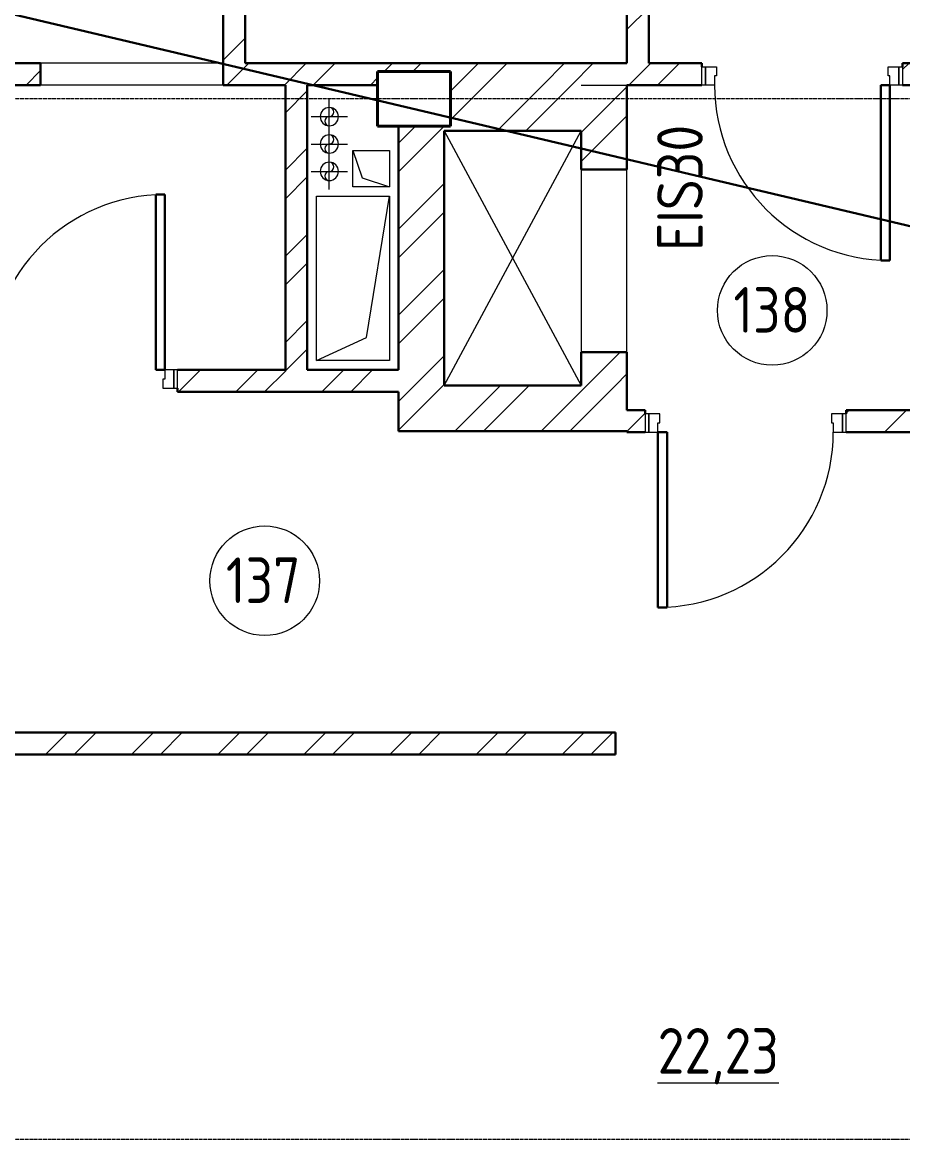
# Model space of a CAD drawing. Header units: millimetres. Extents: x -695119 to 412940, y -249585 to 622758.
# Drawn here: x -89951 to -85131, y 553760 to 559878 of the extents above; entities that cross this region are included whole.
import ezdxf

# ---------------------------------------------------------------- set-up
doc = ezdxf.new("R2010")
doc.units = ezdxf.units.MM
for name, pattern in [('ADSK_Линия сетки', [25, 20, -2.5, 0, -2.5]), ('ADSK_Штриховая_ш2 п1_5', [4.5, 3, -1.5]), ('Сверху', [3.96875, 2.38125, -1.5875])]:
    doc.linetypes.add(name, pattern=pattern)
for name, color, linetype, lineweight in [('_Схема', 5, 'Continuous', 30), ('Двери', 8, 'Continuous', 9), ('Каркас_Импост', 8, 'Continuous', 9), ('Марки помещений', 8, 'Continuous', 20), ('Монтажный зазор', 8, 'Continuous', 9), ('Несущие колонны', 252, 'Continuous', 18), ('Оси', 252, 'Continuous', 9), ('Панель', 252, 'Continuous', 30), ('Перекрытия', 7, 'Continuous', 18), ('Проем', 7, 'ADSK_Штриховая_ш2 п1_5', 9), ('Средние линии', 8, 'Continuous', 30), ('Стены разрез', 7, 'Continuous', 30), ('Стены штриховка', 7, 'Continuous', 9), ('Текстовые примечания', 7, 'Continuous', 9), ('Тонкие линии', 7, 'Continuous', 18), ('Элементы узлов', 8, 'Continuous', 18)]:
    doc.layers.add(name, color=color, linetype=linetype, lineweight=lineweight)
doc.layers.add('Стены', color=194, linetype='Continuous')
doc.styles.add('GOST Common_2', font='', dxfattribs={"width": 0.9, "height": 250})
doc.styles.get('GOST Common_2').set_extended_font_data('GOST type B')
pattern_1 = [(45, (-109179.56, 538399.8), (-235.7317, 235.7317), []), (45, (-109022.4, 538399.8), (-235.7317, 235.7317), [])]

# ---------------------------------------------------------------- blocks, each defined once
blk = doc.blocks.new('AC_Дверь_Однопольная_Деревянная - Ш_Кухня_1100х2200h Л-3006702-План 1 этажа смеж')
at = {"layer": 'Каркас_Импост'}
for p, q in [((-480, 60), (-530, 60)), ((-530, 60), (-530, -40)), ((-480, 10), (-480, 60)), ((-470, 10), (-480, 10)), ((-470, -40), (-470, 10)), ((480, 10), (470, 10)), ((470, 10), (470, -40)), ((530, 60), (480, 60)), ((480, 60), (480, 10)), ((530, -40), (530, 60)), ((-530, -40), (-470, -40)), ((470, -40), (530, -40))]:
    blk.add_line(p, q, dxfattribs=at)
at = {"layer": 'Монтажный зазор'}
for p, q in [((-530, 60), (-550, 60)), ((-550, 60), (-550, -40)), ((-530, -40), (-530, 60)), ((550, 60), (530, 60)), ((530, 60), (530, -40)), ((550, -40), (550, 60)), ((-550, -40), (-530, -40)), ((530, -40), (550, -40))]:
    blk.add_line(p, q, dxfattribs=at)
at = {"layer": 'Панель'}
for p, q in [((480, 1020), (430, 1020)), ((430, 1020), (430, 60)), ((480, 60), (480, 1020)), ((430, 60), (480, 60))]:
    blk.add_line(p, q, dxfattribs=at)
at = {"layer": 'Панель', "lineweight": 9}
blk.add_arc((480, 60), 960, 90, 180, dxfattribs=at)
blk = doc.blocks.new('AC_Дверь_Однопольная_Деревянная - Ш_Кухня_1100х2200h-1557482-План 1 этажа смеж')
at = {"layer": 'Каркас_Импост'}
for p, q in [((-530, 60), (-480, 60)), ((-530, -40), (-530, 60)), ((-480, 60), (-480, 10)), ((-480, 10), (-470, 10)), ((-470, 10), (-470, -40)), ((470, 10), (480, 10)), ((470, -40), (470, 10)), ((480, 60), (530, 60)), ((480, 10), (480, 60)), ((530, 60), (530, -40)), ((-470, -40), (-530, -40)), ((530, -40), (470, -40))]:
    blk.add_line(p, q, dxfattribs=at)
at = {"layer": 'Монтажный зазор'}
for p, q in [((-550, 60), (-530, 60)), ((-550, -40), (-550, 60)), ((-530, 60), (-530, -40)), ((530, 60), (550, 60)), ((530, -40), (530, 60)), ((550, 60), (550, -40)), ((-530, -40), (-550, -40)), ((550, -40), (530, -40))]:
    blk.add_line(p, q, dxfattribs=at)
at = {"layer": 'Панель'}
for p, q in [((-480, 1020), (-430, 1020)), ((-480, 60), (-480, 1020)), ((-430, 1020), (-430, 60)), ((-430, 60), (-480, 60))]:
    blk.add_line(p, q, dxfattribs=at)
at = {"layer": 'Панель', "lineweight": 9}
blk.add_arc((-480, 60), 960, 0, 90, dxfattribs=at)
blk = doc.blocks.new('ADSK_Дверь_Проем - ADSK_Дверь_Проем-3135931-План 1 этажа смеж')
at = {"layer": 'Проем'}
for p, q in [((-500, 60), (500, 60)), ((-500, -60), (500, -60))]:
    blk.add_line(p, q, dxfattribs=at)
blk = doc.blocks.new('ADSK_КолоннаЖБ_Прямоугольная1 - 300x400-V63-План 1 этажа смеж')
at = {"layer": 'Несущие колонны', "lineweight": 40}
for p, q in [((-200, 150), (200, 150)), ((-200, -150), (-200, 150)), ((200, 150), (200, -150)), ((200, -150), (-200, -150))]:
    blk.add_line(p, q, dxfattribs=at)
blk = doc.blocks.new('Дверь-Проем - 1000x 1060 мм-3565589-План 1 этажа смеж')
at = {"layer": 'Средние линии'}
for p, q in [((-508.2, 125), (-508.2, -125)), ((491.8, -125), (491.8, 125))]:
    blk.add_line(p, q, dxfattribs=at)
at = {"layer": 'Элементы узлов', "linetype": 'Сверху', "lineweight": 9}
for p, q in [((491.8, 125), (-508.2, 125)), ((-508.2, -125), (491.8, -125))]:
    blk.add_line(p, q, dxfattribs=at)
blk = doc.blocks.new('ADSK_Марка_Помещение_ОдноЗначение_Номер - Номер-462100-План 1 этажа смеж')
at = {"layer": 'Марки помещений'}
blk.add_circle((0, 0), 3, dxfattribs=at)

msp = doc.modelspace()

# ---------------------------------------------------------------- hatches: boundary and pattern name
at = {"layer": 'Стены разрез', "lineweight": 9}
h = msp.add_hatch(dxfattribs=at)
h.set_pattern_fill('FP_1', color=256, style=0, pattern_type=2)
h.set_pattern_definition(pattern_1)
h.paths.add_polyline_path([(-88730.535, 559655.058), (-88730.535, 563855.332), (-88850.535, 563855.332), (-88850.535, 559655.058)])
h = msp.add_hatch(dxfattribs=at)
h.set_pattern_fill('FP_1', color=256, style=0, pattern_type=2)
h.set_pattern_definition(pattern_1)
h.paths.add_polyline_path([(-86520.535, 559535.058), (-86520.535, 561205.058), (-86640.535, 561205.058), (-86640.535, 559535.058)])
h = msp.add_hatch(dxfattribs=at)
h.set_pattern_fill('FP_1', color=256, style=0, pattern_type=2)
h.set_pattern_definition(pattern_1)
h.paths.add_polyline_path([(-89850.535, 559535.058), (-89850.535, 559655.058), (-90530.535, 559655.058), (-90530.535, 559650.058), (-90630.535, 559650.058), (-90630.535, 559535.058), (-90510.535, 559535.058)])
h = msp.add_hatch(dxfattribs=at)
h.set_pattern_fill('FP_1', color=256, style=0, pattern_type=2)
h.set_pattern_definition(pattern_1)
h.paths.add_polyline_path([(-88510.362, 559535.058), (-88005.535, 559535.058), (-88005.535, 559610.058), (-87605.535, 559610.058), (-87605.535, 559535.058), (-86640.535, 559535.058), (-86640.535, 559655.058), (-88850.535, 559655.058), (-88850.535, 559535.058), (-88576.278, 559535.058)])
h = msp.add_hatch(dxfattribs=at)
h.set_pattern_fill('FP_1', color=256, style=0, pattern_type=2)
h.set_pattern_definition(pattern_1)
h.paths.add_polyline_path([(-85130.535, 559535.058), (-84810.535, 559535.058), (-84810.535, 559655.058), (-85130.535, 559655.058), (-85130.535, 559631.818)])
h.paths.add_polyline_path([(-86423.634, 559535.058), (-86230.535, 559535.058), (-86230.535, 559655.058), (-86520.535, 559655.058), (-86520.535, 559535.058)])
h = msp.add_hatch(dxfattribs=at)
h.set_pattern_fill('FP_1', color=256, style=0, pattern_type=2)
h.set_pattern_definition(pattern_1)
h.paths.add_polyline_path([(-88390.362, 557975.058), (-88390.362, 559535.058), (-88510.362, 559535.058), (-88510.362, 557975.058)])
h = msp.add_hatch(dxfattribs=at)
h.set_pattern_fill('FP_1', color=256, style=0, pattern_type=2)
h.set_pattern_definition(pattern_1)
h.paths.add_polyline_path([(-86890.535, 559285.058), (-86890.535, 559535.058), (-87605.535, 559535.058), (-87605.535, 559310.058), (-87640.535, 559310.058), (-87640.535, 559285.058)])
h = msp.add_hatch(dxfattribs=at)
h.set_pattern_fill('FP_1', color=256, style=0, pattern_type=2)
h.set_pattern_definition(pattern_1)
h.paths.add_polyline_path([(-86890.535, 557890.058), (-86640.535, 557890.058), (-86640.535, 558072.922), (-86890.535, 558072.922)])
h.paths.add_polyline_path([(-86890.535, 559072.922), (-86640.535, 559072.922), (-86640.535, 559535.058), (-86890.535, 559535.058), (-86890.535, 559285.058)])
h = msp.add_hatch(dxfattribs=at)
h.set_pattern_fill('FP_1', color=256, style=0, pattern_type=2)
h.set_pattern_definition(pattern_1)
h.paths.add_polyline_path([(-87890.535, 557890.058), (-87640.535, 557890.058), (-87640.535, 559310.058), (-87890.535, 559310.058), (-87890.535, 557975.058)])
h = msp.add_hatch(dxfattribs=at)
h.set_pattern_fill('FP_1', color=256, style=0, pattern_type=2)
h.set_pattern_definition(pattern_1)
h.paths.add_polyline_path([(-90510.535, 557855.058), (-90200.535, 557855.058), (-90200.535, 557975.058), (-90510.535, 557975.058), (-90510.535, 557875.058)])
h.paths.add_polyline_path([(-88510.362, 557855.058), (-88510.362, 557975.058), (-89100.535, 557975.058), (-89100.535, 557855.058)])
h = msp.add_hatch(dxfattribs=at)
h.set_pattern_fill('FP_1', color=256, style=0, pattern_type=2)
h.set_pattern_definition(pattern_1)
h.paths.add_polyline_path([(-88510.362, 557855.058), (-87890.535, 557855.058), (-87890.535, 557975.058), (-88510.362, 557975.058)])
h = msp.add_hatch(dxfattribs=at)
h.set_pattern_fill('FP_1', color=256, style=0, pattern_type=2)
h.set_pattern_definition(pattern_1)
h.paths.add_polyline_path([(-86640.535, 557640.058), (-86640.535, 557890.058), (-87890.535, 557890.058), (-87890.535, 557640.058), (-87858.73, 557640.058)])
h = msp.add_hatch(dxfattribs=at)
h.set_pattern_fill('FP_1', color=256, style=0, pattern_type=2)
h.set_pattern_definition(pattern_1)
h.paths.add_polyline_path([(-84988.538, 557635.054), (-84810.535, 557635.054), (-84810.535, 557755.054), (-85440.535, 557755.054), (-85440.535, 557635.054)])
h.paths.add_polyline_path([(-86540.535, 557635.054), (-86540.535, 557755.054), (-86640.535, 557755.054), (-86640.535, 557635.054)])
h = msp.add_hatch(dxfattribs=at)
h.set_pattern_fill('FP_1', color=256, style=0, pattern_type=2)
h.set_pattern_definition(pattern_1)
h.paths.add_polyline_path([(-87858.73, 555870.058), (-86703.124, 555870.058), (-86703.124, 555990.058), (-90510.535, 555990.058), (-90510.535, 555870.058)])

# ---------------------------------------------------------------- linework, layer by layer
at = {"lineweight": 18}
for p, q in [((-88269.75, 559262.232), (-88269.75, 559462.232)), ((-88369.75, 559362.232), (-88169.75, 559362.232)), ((-88269.75, 559112.232), (-88269.75, 559312.232)), ((-88369.75, 559212.232), (-88169.75, 559212.232)), ((-88269.75, 558962.232), (-88269.75, 559162.232)), ((-88140.362, 558976.958), (-88140.362, 559176.958)), ((-88140.362, 559176.958), (-87940.362, 559176.958)), ((-88140.362, 559176.958), (-88090.362, 559026.958)), ((-87940.362, 559176.958), (-87940.362, 558976.958)), ((-88369.75, 559062.232), (-88169.75, 559062.232)), ((-88090.362, 559026.958), (-87940.362, 558976.958)), ((-88340.362, 558926.958), (-87940.362, 558926.958)), ((-88340.362, 558026.958), (-88340.362, 558926.958)), ((-87940.362, 558976.958), (-88140.362, 558976.958)), ((-88065.362, 558151.958), (-87940.362, 558926.958)), ((-87940.362, 558926.958), (-87940.362, 558026.958)), ((-88340.362, 558026.958), (-88065.362, 558151.958)), ((-87940.362, 558026.958), (-88340.362, 558026.958))]:
    msp.add_line(p, q, dxfattribs=at)
for centre, radius, start, end in [((-88269.75, 559362.232), 50, 0, 180), ((-88269.75, 559387.232), 25, 270, 90), ((-88269.75, 559362.232), 50, 180, 0), ((-88269.75, 559337.232), 25, 90, 270), ((-88269.75, 559212.232), 50, 0, 180), ((-88269.75, 559237.232), 25, 270, 90), ((-88269.75, 559212.232), 50, 180, 0), ((-88269.75, 559187.232), 25, 90, 270), ((-88269.75, 559062.232), 50, 0, 180), ((-88269.75, 559087.232), 25, 270, 90), ((-88269.75, 559062.232), 50, 180, 0), ((-88269.75, 559037.232), 25, 90, 270)]:
    msp.add_arc(centre, radius, start, end, dxfattribs=at)
at = {"layer": '_Схема', "color": 5}
msp.add_line((-356137.271, 622757.974), (189125.193, 494018.926), dxfattribs=at)
at = {"layer": 'Несущие колонны'}
for p, q in [((-87605.535, 559610.058), (-88005.535, 559610.058)), ((-88005.535, 559610.058), (-88005.535, 559535.058)), ((-87605.535, 559535.058), (-87605.535, 559610.058)), ((-87605.535, 559310.058), (-87605.535, 559535.058)), ((-87890.535, 559310.058), (-87640.535, 559310.058)), ((-87640.535, 559310.058), (-87605.535, 559310.058))]:
    msp.add_line(p, q, dxfattribs=at)
at = {"layer": 'Несущие колонны', "lineweight": 40}
for p, q in [((-88005.535, 559535.058), (-88005.535, 559310.058)), ((-88005.535, 559310.058), (-87890.535, 559310.058))]:
    msp.add_line(p, q, dxfattribs=at)
at = {"layer": 'Оси', "linetype": 'ADSK_Линия сетки'}
for p, q in [((-72648.241, 559460.058), (-149587.813, 559460.058)), ((-72648.241, 553760.058), (-149587.813, 553760.058))]:
    msp.add_line(p, q, dxfattribs=at)
at = {"layer": 'Перекрытия', "color": 49, "true_color": 0x464646}
for p, q in [((-88140.362, 559176.958), (-87940.362, 559176.958)), ((-88140.362, 558976.958), (-88140.362, 559176.958)), ((-87940.362, 559176.958), (-87940.362, 558976.958)), ((-88340.362, 558026.958), (-88340.362, 558926.958)), ((-88340.362, 558926.958), (-87940.362, 558926.958)), ((-87940.362, 558976.958), (-88140.362, 558976.958)), ((-87940.362, 558926.958), (-87940.362, 558026.958)), ((-87940.362, 558026.958), (-88340.362, 558026.958))]:
    msp.add_line(p, q, dxfattribs=at)
for centre, start, end in [((-88269.75, 559362.232), 0, 180), ((-88269.75, 559362.232), 180, 0), ((-88269.75, 559212.232), 0, 180), ((-88269.75, 559212.232), 180, 0), ((-88269.75, 559062.232), 0, 180), ((-88269.75, 559062.232), 180, 0)]:
    msp.add_arc(centre, 50, start, end, dxfattribs=at)
at = {"layer": 'Стены'}
for p, q in [((-88005.535, 559535.058), (-88005.535, 559610.058)), ((-88005.535, 559610.058), (-87605.535, 559610.058)), ((-87605.535, 559610.058), (-87605.535, 559310.058)), ((-87605.535, 559310.058), (-87890.535, 559310.058))]:
    msp.add_line(p, q, dxfattribs=at)
at = {"layer": 'Стены разрез'}
for p, q in [((-88850.535, 563855.332), (-88850.535, 559535.058)), ((-88730.535, 559655.058), (-88730.535, 562215.058)), ((-86640.535, 561325.058), (-86640.535, 559655.058)), ((-86520.535, 559655.058), (-86520.535, 561205.058)), ((-89850.535, 559655.058), (-90530.535, 559655.058)), ((-89850.535, 559535.058), (-89850.535, 559655.058)), ((-86640.535, 559655.058), (-88730.535, 559655.058)), ((-86230.535, 559655.058), (-86520.535, 559655.058)), ((-86230.535, 559635.058), (-86230.535, 559655.058)), ((-85130.535, 559655.058), (-85130.535, 559635.058)), ((-85130.535, 559655.058), (-81915.535, 559655.058)), ((-89850.535, 559535.058), (-90510.535, 559535.058)), ((-88850.535, 559535.058), (-88510.362, 559535.058)), ((-88510.362, 559535.058), (-88510.362, 557975.058)), ((-88390.362, 557975.058), (-88390.362, 559535.058)), ((-88390.362, 559535.058), (-88005.535, 559535.058)), ((-86640.535, 559535.058), (-86230.535, 559535.058)), ((-86640.535, 559072.922), (-86640.535, 559535.058)), ((-85130.535, 559535.058), (-84810.535, 559535.058)), ((-87890.535, 559310.058), (-87890.535, 557975.058)), ((-87640.535, 559285.058), (-86890.535, 559285.058)), ((-87640.535, 557890.058), (-87640.535, 559285.058)), ((-86890.535, 559285.058), (-86890.535, 559072.922)), ((-86890.535, 558072.922), (-86890.535, 557890.058)), ((-86640.535, 557755.054), (-86640.535, 558072.922)), ((-88510.362, 557975.058), (-89100.535, 557975.058)), ((-87890.535, 557975.058), (-88390.362, 557975.058)), ((-86890.535, 557890.058), (-87640.535, 557890.058)), ((-89100.535, 557875.058), (-89100.535, 557855.058)), ((-89100.535, 557855.058), (-87890.535, 557855.058)), ((-87890.535, 557855.058), (-87890.535, 557640.058)), ((-86540.535, 557755.054), (-86640.535, 557755.054)), ((-86540.535, 557735.054), (-86540.535, 557755.054)), ((-84810.535, 557755.054), (-85440.535, 557755.054)), ((-85440.535, 557755.054), (-85440.535, 557735.054)), ((-87890.535, 557640.058), (-86640.535, 557640.058)), ((-86640.535, 557640.058), (-86640.535, 557635.054)), ((-86640.535, 557635.054), (-86540.535, 557635.054)), ((-85440.535, 557635.054), (-84810.535, 557635.054)), ((-86703.124, 555990.058), (-90510.535, 555990.058)), ((-86703.124, 555870.058), (-86703.124, 555990.058)), ((-90510.535, 555870.058), (-86703.124, 555870.058))]:
    msp.add_line(p, q, dxfattribs=at)
at = {"layer": 'Стены штриховка'}
msp.add_line((-86890.535, 559535.058), (-86640.535, 559535.058), dxfattribs=at)
at = {"layer": 'Тонкие линии'}
for p, q in [((-87640.535, 559285.058), (-86890.535, 557890.058)), ((-87640.535, 557890.058), (-86890.535, 559285.058)), ((-86890.535, 559285.058), (-86890.535, 557890.058))]:
    msp.add_line(p, q, dxfattribs=at)

# ---------------------------------------------------------------- block references
at = {"layer": 'Двери'}
for name, p, rotation in [('ADSK_Дверь_Проем - ADSK_Дверь_Проем-3135931-План 1 этажа смеж', (-89350.535, 559595.058), 180), ('AC_Дверь_Однопольная_Деревянная - Ш_Кухня_1100х2200h-1557482-План 1 этажа смеж', (-85680.535, 559595.058), 180), ('Дверь-Проем - 1000x 1060 мм-3565589-План 1 этажа смеж', (-86765.535, 558564.733), 269.9999999999998), ('AC_Дверь_Однопольная_Деревянная - Ш_Кухня_1100х2200h Л-3006702-План 1 этажа смеж', (-85990.535, 557695.054), 180)]:
    msp.add_blockref(name, p, dxfattribs=dict(at, rotation=rotation))
msp.add_blockref('AC_Дверь_Однопольная_Деревянная - Ш_Кухня_1100х2200h Л-3006702-План 1 этажа смеж', (-89650.535, 557915.058), dxfattribs=at)
at = {"layer": 'Марки помещений', "xscale": 99.99999999999993, "yscale": 99.99999999999993, "zscale": 99.99999999999993}
for p in [(-85844.776, 558301.187), (-88623.66, 556820.587)]:
    msp.add_blockref('ADSK_Марка_Помещение_ОдноЗначение_Номер - Номер-462100-План 1 этажа смеж', p, dxfattribs=at)
at = {"layer": 'Несущие колонны', "lineweight": 40}
msp.add_blockref('ADSK_КолоннаЖБ_Прямоугольная1 - 300x400-V63-План 1 этажа смеж', (-87805.535, 559460.058), dxfattribs=at)

# ---------------------------------------------------------------- texts
at = {"layer": 'Марки помещений', "lineweight": 9, "char_height": 250, "attachment_point": 1, "style": 'GOST Common_2'}
for s, insert, width in [('138', (-86057.183, 558428.912), 526.70869), ('137', (-88836.068, 556948.312), 526.70869), ('\\L22,23', (-86472.121, 554371.286), 873.03769)]:
    msp.add_mtext(s, dxfattribs=dict(at, insert=insert, width=width))
at = {"layer": 'Текстовые примечания', "color": 1, "true_color": 0xff0000, "insert": (-86474.764, 558626.478), "char_height": 250, "width": 880.25288, "attachment_point": 1, "rotation": 90, "style": 'GOST Common_2'}
msp.add_mtext('EIS30', dxfattribs=at)

doc.saveas('drawing.dxf')
